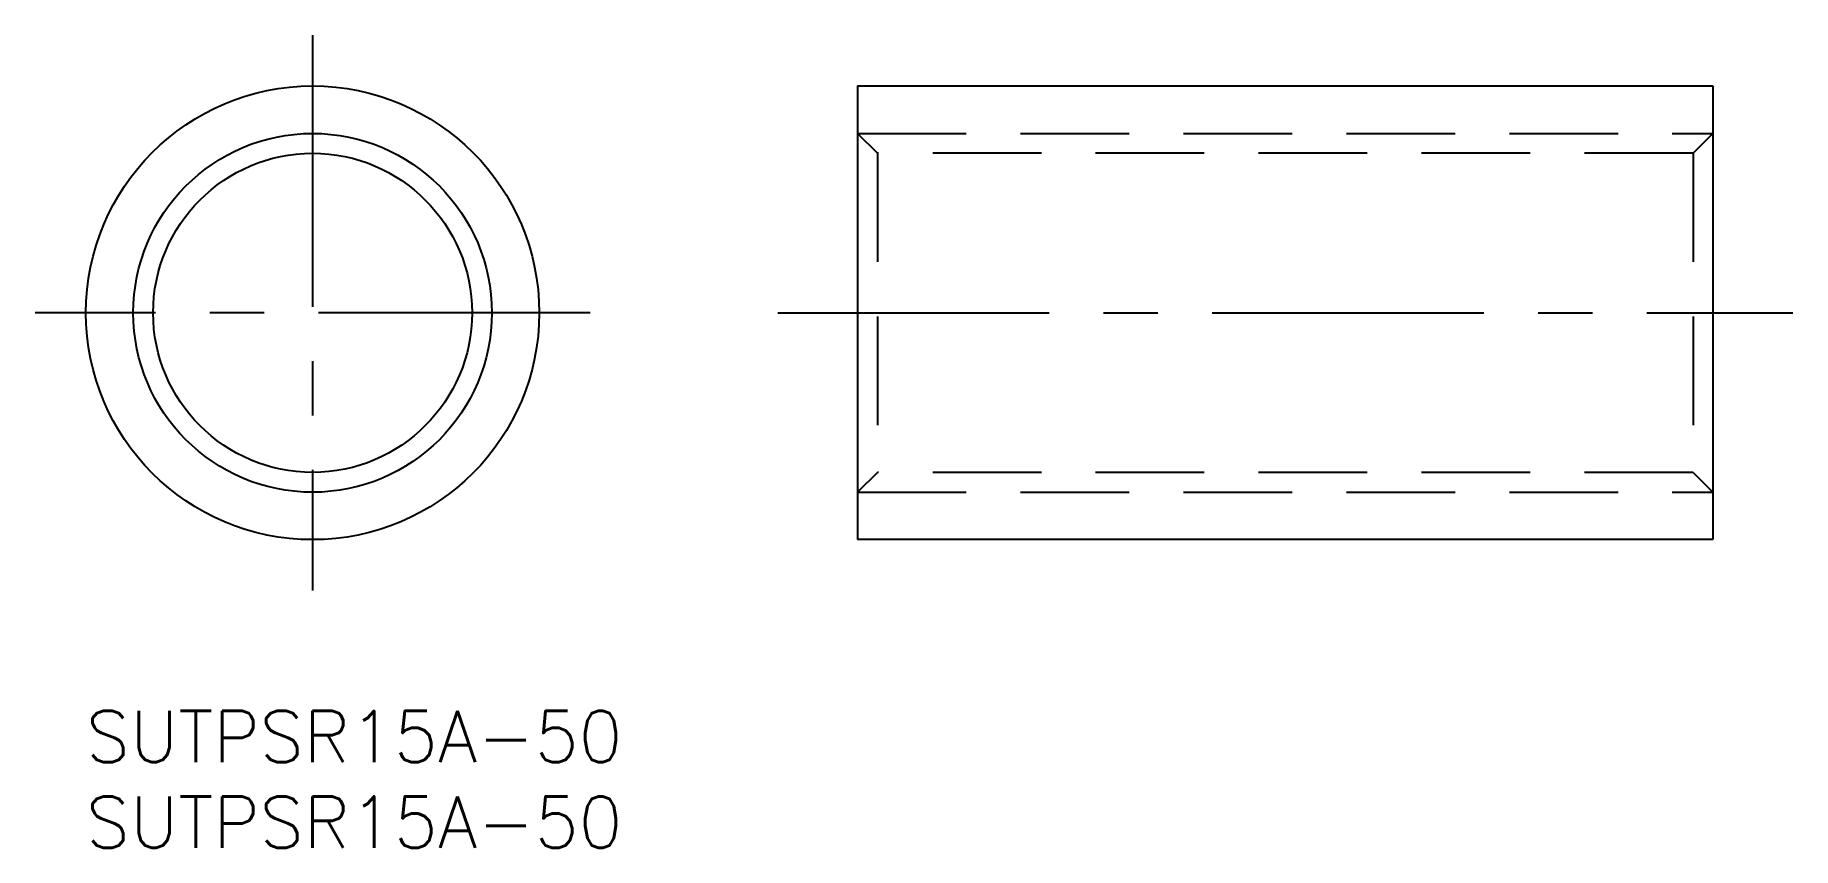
# Model space of a CAD drawing. Extents: x -3 to 100, y -8 to 39.
import ezdxf

# ---------------------------------------------------------------- set-up
doc = ezdxf.new("R2010")
doc.units = 0
doc.header["$LTSCALE"] = 0.5
doc.linetypes.add('CENTER', pattern=[50.8, 31.75, -6.35, 6.35, -6.35])
doc.linetypes.add('DASHED', pattern=[19.05, 12.7, -6.35])
for name, color, linetype in [('MSM_CENTER', 1, 'CENTER'), ('MSM_CONTINUOUS', 7, 'CONTINUOUS'), ('MSM_DASHED', 4, 'DASHED'), ('MSM_NARROW', 5, 'CONTINUOUS'), ('MSM_PART_NUMBER', 7, 'CONTINUOUS')]:
    doc.layers.add(name, color=color, linetype=linetype)
doc.styles.get("Standard").update_dxf_attribs({"font": 'txt.shx', "height": 3, "bigfont": 'bigfont.shx'})

# ---------------------------------------------------------------- blocks, each defined once
blk = doc.blocks.new('*U6')
at = {"layer": 'MSM_PART_NUMBER'}
blk.add_text('SUTPSR15A-50', height=3, dxfattribs=at).set_placement((0, -3))
blk = doc.blocks.new('*U7')
at = {"layer": 'MSM_PART_NUMBER'}
blk.add_text('SUTPSR15A-50', height=3, dxfattribs=at).set_placement((0, -8))

msp = doc.modelspace()

# ---------------------------------------------------------------- linework, layer by layer
at = {"layer": 'MSM_CENTER'}
for p, q in [((13.25, 39.47), (13.25, 7.03)), ((29.47, 23.25), (-2.97, 23.25)), ((40.44, 23.25), (99.78, 23.25))]:
    msp.add_line(p, q, dxfattribs=at)
at = {"layer": 'MSM_CONTINUOUS'}
for p, q in [((45.11, 36.5), (95.11, 36.5)), ((45.11, 36.5), (45.11, 10)), ((95.11, 36.5), (95.11, 10)), ((95.11, 10), (45.11, 10))]:
    msp.add_line(p, q, dxfattribs=at)
for radius in [13.25, 9.32]:
    msp.add_circle((13.25, 23.25), radius, dxfattribs=at)
at = {"layer": 'MSM_DASHED'}
for p, q in [((45.11, 33.73), (95.11, 33.73)), ((46.27, 32.57), (45.11, 33.73)), ((93.95, 32.57), (95.11, 33.73)), ((93.95, 32.57), (46.27, 32.57)), ((46.27, 32.57), (46.27, 13.93)), ((93.95, 32.57), (93.95, 13.93)), ((46.27, 13.93), (45.11, 12.77)), ((93.95, 13.93), (46.27, 13.93)), ((93.95, 13.93), (95.11, 12.77)), ((45.11, 12.77), (95.11, 12.77))]:
    msp.add_line(p, q, dxfattribs=at)
at = {"layer": 'MSM_NARROW'}
msp.add_circle((13.25, 23.25), 10.48, dxfattribs=at)

# ---------------------------------------------------------------- block references
at = {"layer": 'MSM_CONTINUOUS'}
for name in ['*U6', '*U7']:
    msp.add_blockref(name, (0, 0), dxfattribs=at)

doc.saveas('drawing.dxf')
